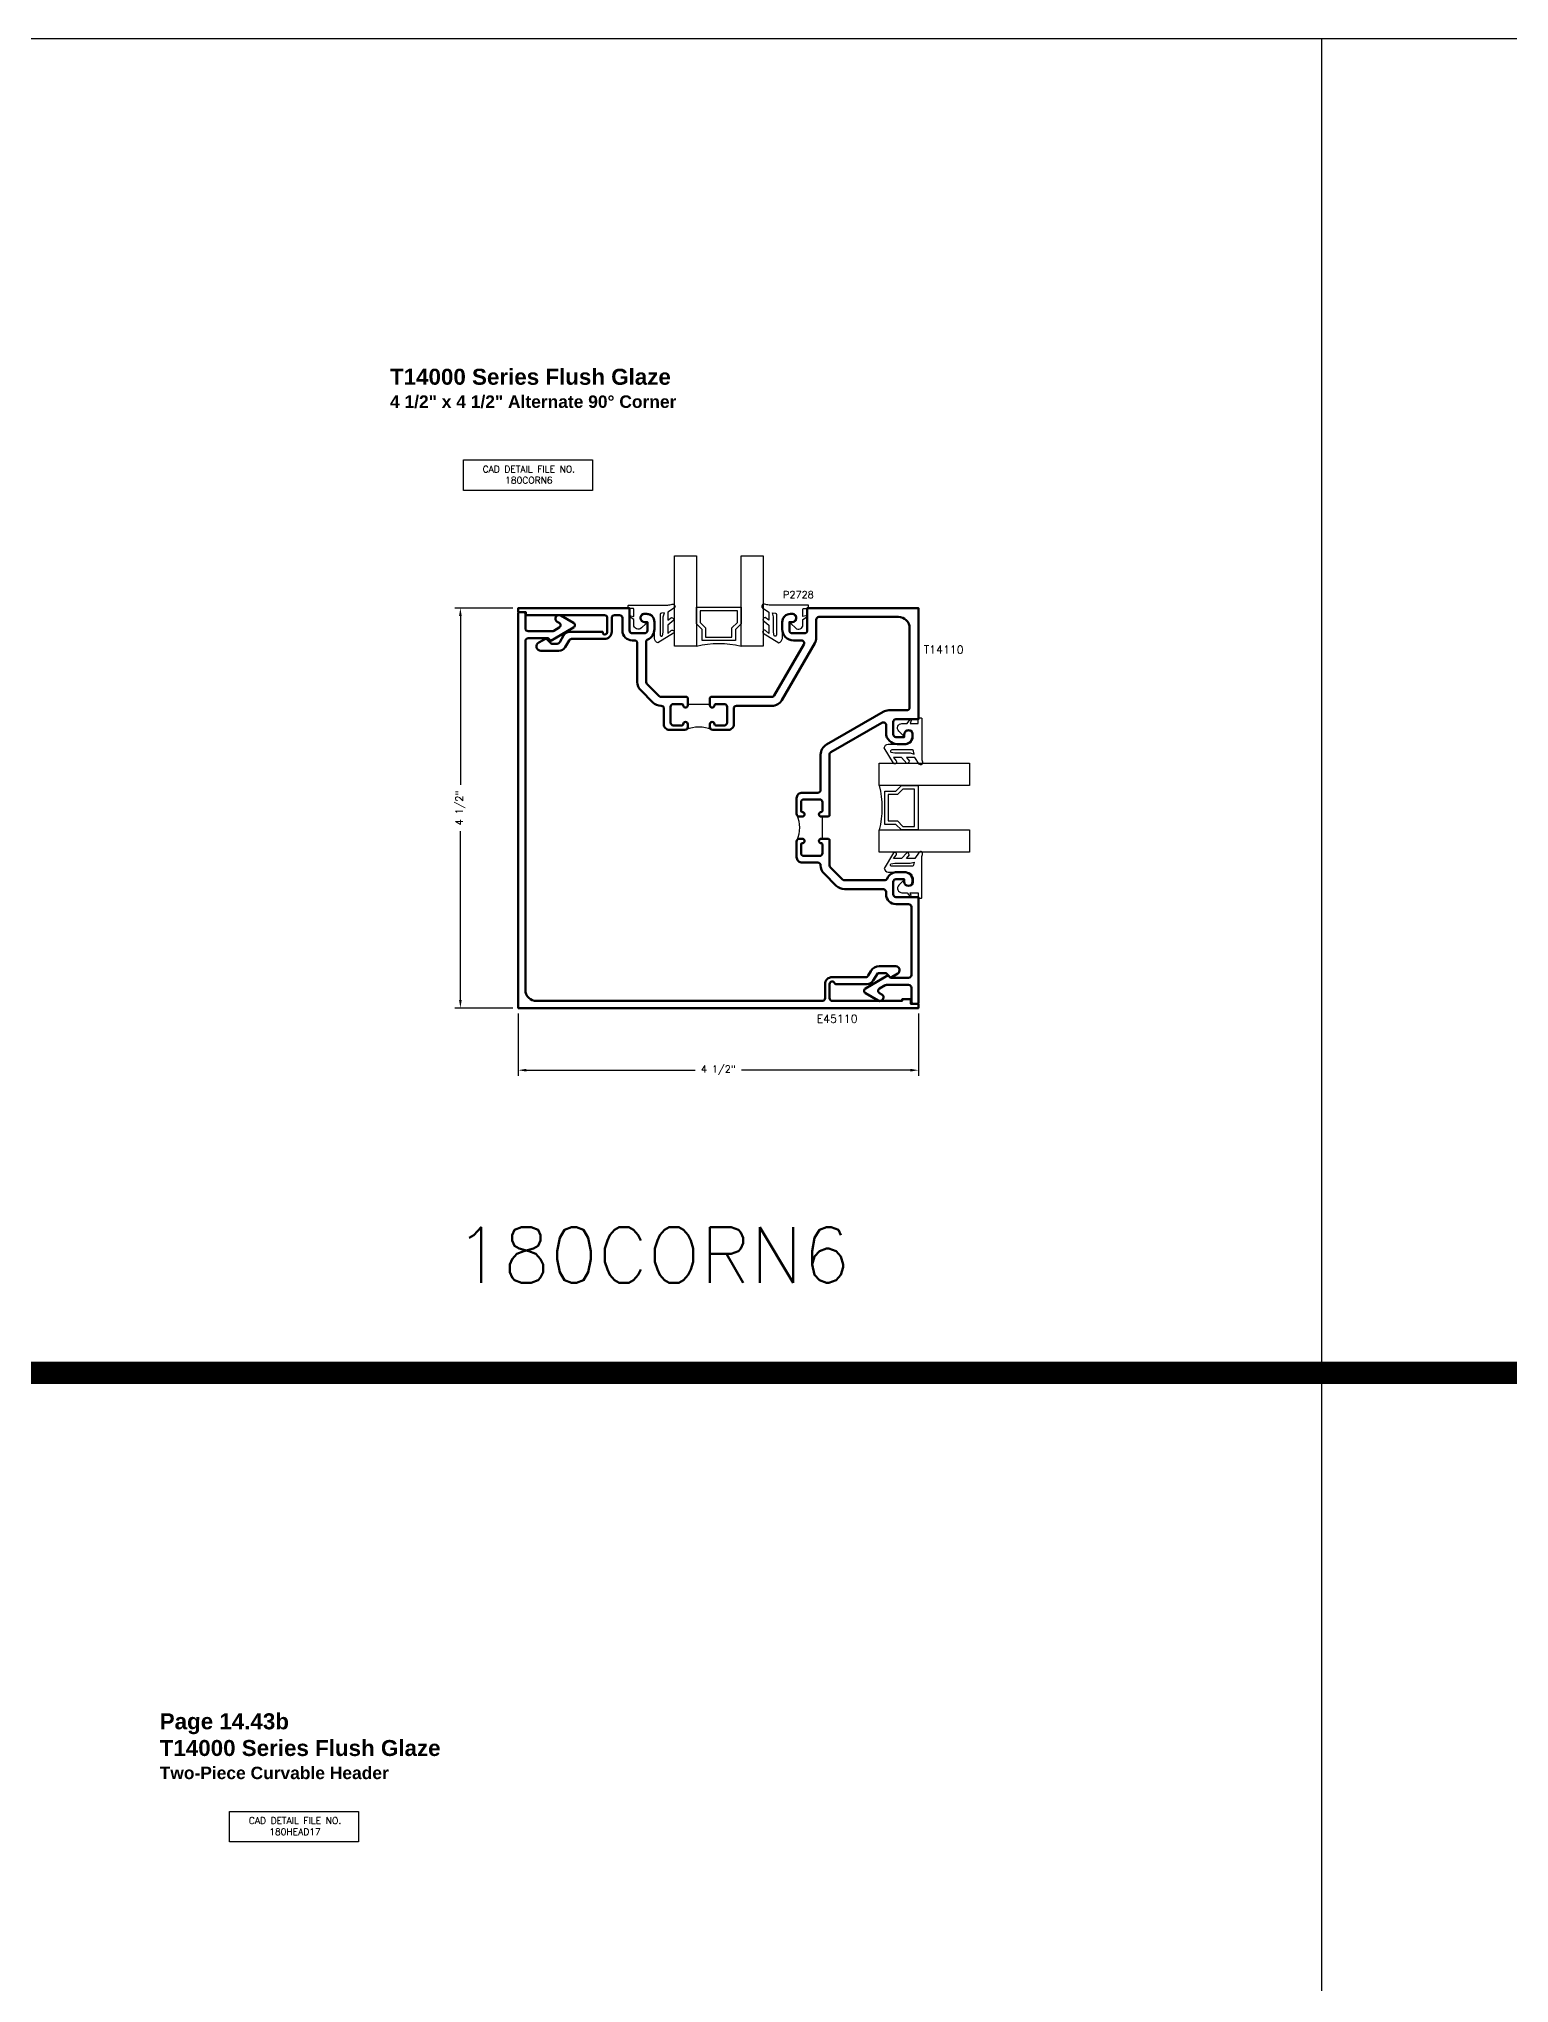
# Model space of a CAD drawing. Extents: x 0 to 139, y -15 to 75.
# Drawn here: x 62.86 to 79.39, y 53.02 to 74.88 of the extents above; entities that cross this region are included whole.
import ezdxf

# ---------------------------------------------------------------- set-up
doc = ezdxf.new("R2010")
doc.units = 0
doc.header["$MEASUREMENT"] = 0
doc.header["$PDMODE"] = 3
doc.layers.get('DEFPOINTS').update_dxf_attribs({"linetype": 'CONTINUOUS'})
for name, color, linetype in [('R-ANNO-DIMS', 3, 'CONTINUOUS'), ('R-ANNO-TEXT', 6, 'CONTINUOUS'), ('R-Det2', 2, 'CONTINUOUS'), ('R-OTLN', 1, 'CONTINUOUS'), ('R-PAT1', 5, 'CONTINUOUS'), ('TITLE', 7, 'CONTINUOUS')]:
    doc.layers.add(name, color=color, linetype=linetype)
doc.styles.get("Standard").update_dxf_attribs({"font": 'simplex'})
doc.dimstyles.new('1X', dxfattribs={"dimtxt": 0.08, "dimasz": 0.09, "dimexe": 0.0625, "dimexo": 0.0625, "dimgap": 0.062, "dimtad": 0, "dimdec": 5, "dimzin": 4, "dimdsep": 46, "dimlunit": 5, "dimtxsty": 'Standard', "dimcen": 0, "dimclrd": 256, "dimclre": 256, "dimclrt": 256, "dimadec": 0, "dimazin": 1, "dimtfac": 1, "dimtdec": 5, "dimtofl": 0, "dimtmove": 0, "dimatfit": 3, "dimfxl": 0, "dimfrac": 2, "dimtolj": 1, "dimtzin": 4, "dimarcsym": 0})

# ---------------------------------------------------------------- blocks, each defined once
blk = doc.blocks.new('*D8')
at = {"layer": 'DEFPOINTS', "color": 0}
for p in [(68.25, 63.98), (72.75, 63.98), (72.75, 63.282)]:
    blk.add_point(p, dxfattribs=at)
at = {"layer": 'R-ANNO-DIMS', "lineweight": -2}
for p, q in [((68.25, 63.918), (68.25, 63.22)), ((72.75, 63.918), (72.75, 63.22)), ((68.34, 63.282), (70.238, 63.282)), ((72.66, 63.282), (70.762, 63.282))]:
    blk.add_line(p, q, dxfattribs=at)
at = {"layer": 'R-ANNO-DIMS'}
for points in [[(68.34, 63.297), (68.34, 63.267), (68.25, 63.282)], [(72.66, 63.297), (72.66, 63.267), (72.75, 63.282)]]:
    blk.add_solid(points, dxfattribs=at)
at = {"layer": 'R-ANNO-DIMS', "insert": (70.5, 63.282), "char_height": 0.08, "attachment_point": 5}
blk.add_mtext('\\A1;4 1/2"', dxfattribs=at)
blk = doc.blocks.new('*D9')
at = {"layer": 'DEFPOINTS', "color": 0}
for p in [(67.599, 68.479), (68.25, 68.479), (68.25, 63.98)]:
    blk.add_point(p, dxfattribs=at)
at = {"layer": 'R-ANNO-DIMS', "lineweight": -2}
for p, q in [((68.188, 68.479), (67.537, 68.479)), ((67.599, 68.389), (67.599, 66.492)), ((67.599, 64.07), (67.599, 65.968)), ((68.188, 63.98), (67.537, 63.98))]:
    blk.add_line(p, q, dxfattribs=at)
at = {"layer": 'R-ANNO-DIMS'}
for points in [[(67.584, 68.389), (67.614, 68.389), (67.599, 68.479)], [(67.584, 64.07), (67.614, 64.07), (67.599, 63.98)]]:
    blk.add_solid(points, dxfattribs=at)
at = {"layer": 'R-ANNO-DIMS', "insert": (67.599, 66.23), "char_height": 0.08, "attachment_point": 5, "rotation": 90}
blk.add_mtext('\\A1;4 1/2"', dxfattribs=at)
blk = doc.blocks.new('P2728 gasket')
at = {"layer": 'R-Det2'}
blk.add_lwpolyline([(86.461, 33.362), (86.567, 33.537, 0.301952), (86.52, 33.577), (86.32, 33.577, -0.414214), (86.24, 33.657), (86.24, 33.695, -0.388879), (86.276, 33.735), (86.292, 33.736, -0.440011), (86.336, 33.696), (86.336, 33.682, 0.668179), (86.353, 33.675), (86.401, 33.724, 0.668179), (86.366, 33.809), (86.307, 33.809), (86.279, 33.849, 0.836323), (86.264, 33.842), (86.273, 33.809), (86.189, 33.809, -0.414214), (86.183, 33.815), (86.183, 33.865, 0.414214), (86.177, 33.871), (86.149, 33.871, 0.414214), (86.143, 33.865), (86.143, 33.427, -0.083245), (86.135, 33.378), (86.135, 33.378)], format="xyb", dxfattribs=at)
at = {"layer": 'R-Det2', "lineweight": 25}
blk.add_lwpolyline([(86.235, 33.499, -0.372312), (86.249, 33.512), (86.48, 33.512, -0.668179), (86.49, 33.486), (86.448, 33.478), (86.274, 33.478), (86.23, 33.465)], format="xyb", close=True, dxfattribs=at)
at = {"layer": 'R-Det2'}
for points in [[(86.174, 33.352), (86.223, 33.426), (86.314, 33.426), (86.283, 33.384)], [(86.313, 33.359), (86.371, 33.426), (86.462, 33.426), (86.431, 33.388)]]:
    blk.add_lwpolyline(points, dxfattribs=at)
at = {"layer": 'R-Det2', "ltscale": 0.1}
for centre, radius, start, end in [((86.157, 33.369), 0.0237, 157.7655, 314.5007), ((86.313, 33.388), 0.0297, 188.4603, 270), ((86.446, 33.375), 0.0199, 139.7022, 319.7022)]:
    blk.add_arc(centre, radius, start, end, dxfattribs=at)

msp = doc.modelspace()

# ---------------------------------------------------------------- linework, layer by layer
at = {"layer": 'R-ANNO-TEXT'}
for points in [[(67.6321719, 70.1437862), (69.0836518, 70.1437862), (69.0836518, 69.8017233), (67.6321719, 69.8017233)], [(65.002307, 54.9464256), (66.453787, 54.9464256), (66.453787, 54.6043627), (65.002307, 54.6043627)]]:
    msp.add_lwpolyline(points, close=True, dxfattribs=at)
at = {"layer": 'R-Det2'}
for points in [[(70.2551529, 68.0500291), (70.0051529, 68.0500292), (70.0051529, 69.0641129), (70.2551529, 69.0641129), (70.2551529, 68.4880292), (70.7551529, 68.4880292), (70.7551529, 69.0641129), (71.0051529, 69.0641129), (71.0051529, 68.0500292), (70.7551529, 68.0500292), (70.7551529, 68.4880292), (70.7551529, 68.3000292), (70.6931529, 68.2380292), (70.6931529, 68.1130292), (70.3171529, 68.1130292), (70.3171529, 68.2380292), (70.2551529, 68.3000292), (70.2551529, 68.4880292), (70.2551529, 68.0500292, -0.1233101835), (70.7551529, 68.0500292, 0.8755579354)], [(72.308419, 66.4829159), (72.3084191, 66.7329159), (73.3225028, 66.7329159), (73.3225028, 66.4829159), (72.7464191, 66.4829159), (72.7464191, 65.9829159), (73.3225028, 65.9829159), (73.3225028, 65.7329159), (72.3084191, 65.7329159), (72.3084191, 65.9829159), (72.7464191, 65.9829159), (72.5584191, 65.9829159), (72.4964191, 66.0449159), (72.3714191, 66.0449159), (72.3714191, 66.4209159), (72.4964191, 66.4209159), (72.5584191, 66.4829159), (72.7464191, 66.4829159), (72.3084191, 66.4829159, -0.1233101835), (72.3084191, 65.9829159, 0.8755579354)]]:
    msp.add_lwpolyline(points, format="xyb", dxfattribs=at)
for points in [[(70.2951529, 68.4480292), (70.2951529, 68.3165978), (70.3571529, 68.2545978), (70.3571529, 68.1530292), (70.6531529, 68.1530292), (70.6531529, 68.2545978), (70.7151529, 68.3165978), (70.7151529, 68.4480292), (70.2951529, 68.4480292)], [(72.7064191, 66.4429159), (72.5749876, 66.4429159), (72.5129876, 66.3809159), (72.4114191, 66.3809159), (72.4114191, 66.0849159), (72.5129876, 66.0849159), (72.5749876, 66.0229159), (72.7064191, 66.0229159), (72.7064191, 66.4429159)]]:
    msp.add_lwpolyline(points, dxfattribs=at)
at = {"layer": 'R-OTLN', "lineweight": 50}
for points in [[(70.1554723, 67.3839955, -0.4142135624), (70.1304723, 67.3589955, -0.4142135624), (70.1054723, 67.3839955, 0.4142135624), (70.0904723, 67.3989955), (69.9934723, 67.3989955, 0.4142135624), (69.9624723, 67.3679955), (69.9624723, 67.1899955, 0.4142135624), (69.9934723, 67.1589955), (70.0904723, 67.1589955, 0.4142135624), (70.1054723, 67.1739955, -0.4142135624), (70.1304723, 67.1989955, -0.4142135624), (70.1554723, 67.1739955), (70.1554723, 67.1399955, -0.4142135624), (70.1244723, 67.1089955), (69.9494723, 67.1089955, -0.4142135624), (69.8874723, 67.1709955), (69.8874723, 67.3479951, 0.4143510434), (69.8564578, 67.3789951), (69.8561634, 67.3789951, -0.199007324), (69.7634985, 67.4173979), (69.6266575, 67.554339, -0.1988174142), (69.5883223, 67.6469362), (69.5883223, 68.0839955, 0.4142135624), (69.5573223, 68.1149955), (69.5313223, 68.1149955, -0.4135138001), (69.4203223, 68.2259955), (69.4203223, 68.3679955, 0.4161327233), (69.3893223, 68.3989955), (69.3313223, 68.3989955, 0.4142135624), (69.3003223, 68.3679955), (69.3003223, 68.2119955, -0.4142135624), (69.2193223, 68.1309955), (68.8475407, 68.1309955, 0.2679491924), (68.8206939, 68.1154955), (68.7763225, 68.0386421, -0.2679491924), (68.7061745, 67.9981421), (68.5045767, 67.9981421, -0.7769954107), (68.480633, 68.0920363), (68.5633223, 68.1371421), (68.6223223, 68.0781421), (68.688854, 68.0781421, 0.2679491924), (68.7157008, 68.0936421), (68.7600721, 68.1704955, -0.2679491924), (68.8302202, 68.2109955), (69.2008274, 68.2109955, 1.1061101345), (69.2503223, 68.2059955), (69.2503223, 68.3679955, 0.4142133126), (69.2193223, 68.3989955), (68.3353223, 68.3989955), (68.3353223, 68.4319955), (68.2503223, 68.4319955), (68.2503223, 68.4789955), (69.5003223, 68.4789955), (69.5003223, 68.2259955, 0.4129032258), (69.5313223, 68.1949955), (69.6703223, 68.1949955, 0.4129032258), (69.7013223, 68.2259955), (69.7013223, 68.3199955), (69.6713223, 68.3199955, -0.4130434783), (69.6253223, 68.3659955), (69.6253223, 68.3669955, -0.415219065), (69.6713223, 68.4129955), (69.6883223, 68.4129955, -0.4150537634), (69.7813223, 68.3199955), (69.7813223, 68.2399955, -0.2966047338), (69.7068223, 68.1256955, 0.3003114251), (69.6883223, 68.0972955), (69.6883223, 67.6468955, 0.1981830044), (69.6974223, 67.6249955), (69.8342223, 67.4880955, 0.1957976632), (69.8562223, 67.4789955), (70.1454723, 67.4789955), (70.1554723, 67.4689955)], [(68.3303223, 68.1076115), (68.3303223, 64.1854955, 0.4142135624), (68.4553223, 64.0604955), (71.6693223, 64.0604955, 0.4142135624), (71.7003223, 64.0914955), (71.7003223, 64.2474955, -0.4142135624), (71.7813223, 64.3284955), (72.1559907, 64.3284955, 0.2679491924), (72.1863016, 64.3459955), (72.2156618, 64.396849, -0.2679491924), (72.3117906, 64.452349), (72.4949741, 64.452349, -0.7170743238), (72.5174664, 64.3678991), (72.4373223, 64.322349), (72.3873223, 64.372349), (72.2938928, 64.372349), (72.2405725, 64.2889955, -0.2679491924), (72.1704244, 64.2484955), (71.8227487, 64.2484955, -0.3178372452), (71.8086066, 64.2584955, 0.8430389971), (71.7503223, 64.2484955), (71.7503223, 64.0914955, 0.4142135624), (71.7813223, 64.0604955), (72.5653223, 64.0604955), (72.5653223, 64.0804955), (72.6653223, 64.0804955), (72.6653223, 64.0274955), (72.7503223, 64.0274955), (72.7503223, 63.9804955), (68.2503223, 63.9804955), (68.2503223, 68.4170955, -0.4400105309), (68.2666296, 68.4320385), (68.3166296, 68.427664, -0.3888787319), (68.3303223, 68.4127211), (68.3303223, 68.2496117, 0.4142135624), (68.3613223, 68.2186117), (68.6330774, 68.2186117, 0.1316524976), (68.6485774, 68.2227649), (68.710195, 68.2583399, 0.5773502692), (68.710195, 68.3120335), (68.6869429, 68.3254581, -0.4142135624), (68.6723019, 68.3800991, -0.4142135624), (68.7269429, 68.3947402), (68.870195, 68.3120335, -0.5773502692), (68.870195, 68.2583399), (68.6143223, 68.1106117), (68.5863223, 68.1386117), (68.3613223, 68.1386117, 0.4142135624), (68.3303223, 68.1076117, 0.0000019034)], [(71.7403223, 66.1341455), (71.6553223, 66.1341455, -0.4142135624), (71.6303223, 66.1591455, -0.4142135624), (71.6553223, 66.1841455, 0.4142135624), (71.6703223, 66.1991455), (71.6703223, 66.2961455, 0.4142135624), (71.6393223, 66.3271455), (71.4613223, 66.3271455, 0.4142135624), (71.4303223, 66.2961455), (71.4303223, 66.1991455, 0.4142135624), (71.4453223, 66.1841455, -0.4142135624), (71.4703223, 66.1591455, -0.4142135624), (71.4453223, 66.1341455), (71.4113223, 66.1341455, -0.4142135624), (71.3803223, 66.1651455), (71.3803223, 66.3401455, -0.4142135624), (71.4423223, 66.4021455), (71.6193223, 66.4021455, 0.4142135624), (71.6503223, 66.4331455), (71.6503223, 66.8307487, -0.2679488614), (71.7158222, 66.944198), (72.3535348, 67.3123826, -0.1316528118), (72.4155349, 67.3289955), (72.6193223, 67.3289955, 0.4142135624), (72.6503223, 67.3599955), (72.6503223, 68.2539955, 0.4142135624), (72.5253223, 68.3789955), (71.6313223, 68.3789955, 0.4142135624), (71.6003223, 68.3479955), (71.6003223, 68.1443814, -0.1316528118), (71.5837094, 68.0823812), (71.2153217, 67.4443174, -0.2664416272), (71.1023793, 67.3789962), (70.7047223, 67.3789955, 0.4142135624), (70.6734723, 67.3477455), (70.6734723, 67.1709955, -0.4142135624), (70.6114723, 67.1089955), (70.4364723, 67.1089955, -0.4142135624), (70.4054723, 67.1399955), (70.4054723, 67.1739955, -0.4142135624), (70.4304723, 67.1989955, -0.4142135624), (70.4554723, 67.1739955, 0.4142135624), (70.4704723, 67.1589955), (70.5674723, 67.1589955, 0.4142135624), (70.5984723, 67.1899955), (70.5984723, 67.3679955, 0.4142135624), (70.5674723, 67.3989955), (70.4704723, 67.3989955, 0.4142135624), (70.4554723, 67.3839955, -0.4142135624), (70.4304723, 67.3589955, -0.4142135624), (70.4054723, 67.3839955), (70.4054723, 67.4689955), (70.4154723, 67.4789955), (71.1020223, 67.4789955, 0.2664416272), (71.1288223, 67.4944955), (71.4602223, 68.0684955, 0.5768466291), (71.4334223, 68.1149955), (71.3443223, 68.1149955, -0.413600226), (71.2193223, 68.2399955), (71.2193223, 68.3199955, -0.4139789032), (71.3123223, 68.4129955), (71.3293223, 68.4129955, -0.415219065), (71.3753223, 68.3669955), (71.3753223, 68.3659955, -0.4130434783), (71.3293223, 68.3199955), (71.2993223, 68.3199955), (71.2993223, 68.2259955, 0.4129032258), (71.3303223, 68.1949955), (71.4693223, 68.1949955, 0.4129032258), (71.5003223, 68.2259955), (71.5003223, 68.4789955), (72.7503223, 68.4789955), (72.7503223, 67.2289955), (72.4973223, 67.2289955, 0.4161327233), (72.4663223, 67.1979955), (72.4663223, 67.0589955, 0.4129032258), (72.4973223, 67.0279955), (72.5913223, 67.0279955), (72.5913223, 67.0579955, -0.415219065), (72.6373223, 67.1039955), (72.6383223, 67.1039955, -0.415219065), (72.6843223, 67.0579955), (72.6843223, 67.0409955, -0.4139789032), (72.5913223, 66.9479955), (72.5113223, 66.9479955, -0.413600226), (72.3863223, 67.0729955), (72.3863223, 67.1620955, 0.5779217384), (72.3398223, 67.1889955), (71.7658223, 66.8575955, 0.2640840109), (71.7503223, 66.8306955), (71.7503223, 66.1441455)], [(71.7403223, 65.8841455), (71.7503223, 65.8741455), (71.7503223, 65.5848955, 0.1981830044), (71.7594223, 65.5629955), (71.8962223, 65.4260955, 0.1957976632), (71.9182223, 65.4169955), (72.3686223, 65.4169955, 0.292145793), (72.3970223, 65.4354955, -0.2978329569), (72.5113223, 65.5099955), (72.5913223, 65.5099955, -0.4150537634), (72.6843223, 65.4169955), (72.6843223, 65.3999955, -0.4130434783), (72.6383223, 65.3539955), (72.6373223, 65.3539955, -0.4130434783), (72.5913223, 65.3999955), (72.5913223, 65.4299955), (72.4973223, 65.4299955, 0.4161327233), (72.4663223, 65.3989955), (72.4663223, 65.2599955, 0.4129032258), (72.4973223, 65.2289955), (72.7503223, 65.2289955), (72.7503223, 64.0423955, -0.4420112121), (72.7340223, 64.0274955), (72.6840223, 64.0317955, -0.3798008348), (72.6703223, 64.0467955), (72.6703223, 64.2098955, 0.4129032258), (72.6393223, 64.2408955), (72.3906223, 64.2408955, 0.1316181756), (72.3751223, 64.2366955), (72.3134223, 64.2011955, 0.5772826933), (72.3134223, 64.1474955), (72.3367223, 64.1339955, -0.4146385196), (72.3513223, 64.0793955, -0.4137220491), (72.2967223, 64.0647955), (72.1534223, 64.1474955, -0.5772826933), (72.1534223, 64.2011955), (72.4093223, 64.3488955), (72.4373223, 64.3208955), (72.6393223, 64.3208955, 0.4129032258), (72.6703223, 64.3518955), (72.6703223, 65.1179955, 0.4161327233), (72.6393223, 65.1489955), (72.4973223, 65.1489955, -0.4135138001), (72.3863223, 65.2599955), (72.3863223, 65.2859955, 0.4142135624), (72.3553223, 65.3169955), (71.9181629, 65.3169955, -0.1990073244), (71.8254981, 65.3553984), (71.6886915, 65.492305, -0.1991135526), (71.6503223, 65.5851127, 0.4145236309), (71.6193223, 65.6161455), (71.4423223, 65.6161455, -0.4142135624), (71.3803223, 65.6781455), (71.3803223, 65.8531455, -0.4142135624), (71.4113223, 65.8841455), (71.4453223, 65.8841455, -0.4142135624), (71.4703223, 65.8591455, -0.4142135624), (71.4453223, 65.8341455, 0.4142135624), (71.4303223, 65.8191455), (71.4303223, 65.7221455, 0.4142135624), (71.4613223, 65.6911455), (71.6393223, 65.6911455, 0.4142135624), (71.6703223, 65.7221455), (71.6703223, 65.8191455, 0.4142135624), (71.6553223, 65.8341455, -0.4142135624), (71.6303223, 65.8591455, -0.4142135624), (71.6553223, 65.8841455)]]:
    msp.add_lwpolyline(points, format="xyb", close=True, dxfattribs=at)
at = {"layer": 'R-PAT1'}
for points in [[(69.9934723, 67.3989955), (70.0904723, 67.3989955, -0.4142135624), (70.1054723, 67.3839955, 0.4142135624), (70.1304723, 67.3589955, 0.4142135624), (70.1554723, 67.3839955, -0.4142135624), (70.1704723, 67.3989955), (70.3904723, 67.3989955, -0.4142135624), (70.4054723, 67.3839955, 0.4142135624), (70.4304723, 67.3589955, 0.4142135624), (70.4554723, 67.3839955, -0.4142135624), (70.4704723, 67.3989955), (70.5674723, 67.3989955, -0.4142135624), (70.5984723, 67.3679955), (70.5984723, 67.1899955, -0.4142135624), (70.5674723, 67.1589955), (70.4704723, 67.1589955, -0.4142135624), (70.4554723, 67.1739955, 0.4142135624), (70.4304723, 67.1989955, 0.4142135624), (70.4054723, 67.1739955), (70.4054723, 67.1399955, 0.3026074371), (70.4245316, 67.1113875, 0.2003205128), (70.136413, 67.1113875, 0.3026074371), (70.1554723, 67.1399955), (70.1554723, 67.1739955, 0.4142135624), (70.1304723, 67.1989955, 0.4142135624), (70.1054723, 67.1739955, -0.4142135624), (70.0904723, 67.1589955), (69.9934723, 67.1589955, -0.4142135624), (69.9624723, 67.1899955), (69.9624723, 67.3679955, -0.4142135624)], [(71.6703223, 65.7221455), (71.6703223, 65.8191455, 0.4142135624), (71.6553223, 65.8341455, -0.4142135624), (71.6303223, 65.8591455, -0.4142135624), (71.6553223, 65.8841455, 0.4142135624), (71.6703223, 65.8991455), (71.6703223, 66.1191455, 0.4142135624), (71.6553223, 66.1341455, -0.4142135624), (71.6303223, 66.1591455, -0.4142135624), (71.6553223, 66.1841455, 0.4142135624), (71.6703223, 66.1991455), (71.6703223, 66.2961455, 0.4142135624), (71.6393223, 66.3271455), (71.4613223, 66.3271455, 0.4142135624), (71.4303223, 66.2961455), (71.4303223, 66.1991455, 0.4142135624), (71.4453223, 66.1841455, -0.4142135624), (71.4703223, 66.1591455, -0.4142135624), (71.4453223, 66.1341455), (71.4113223, 66.1341455, -0.3026074371), (71.3827143, 66.1532048, -0.2003205128), (71.3827143, 65.8650862, -0.3026074371), (71.4113223, 65.8841455), (71.4453223, 65.8841455, -0.4142135624), (71.4703223, 65.8591455, -0.4142135624), (71.4453223, 65.8341455, 0.4142135624), (71.4303223, 65.8191455), (71.4303223, 65.7221455, 0.4142135624), (71.4613223, 65.6911455), (71.6393223, 65.6911455, 0.4142135624)]]:
    msp.add_lwpolyline(points, format="xyb", close=True, dxfattribs=at)
at = {"layer": 'TITLE'}
for p, q in [((133.9080005, 74.8789502), (5.25, 74.8789502)), ((77.2822225, 74.8789502), (77.2822225, -0.1210498))]:
    msp.add_line(p, q, dxfattribs=at)
at = {"layer": 'TITLE', "const_width": 0.25}
msp.add_lwpolyline([(0.25, 59.8789502), (138.9080005, 59.8789502)], dxfattribs=at)

# ---------------------------------------------------------------- block references
at = {"layer": 'R-Det2', "xscale": -1, "rotation": 90}
msp.add_blockref('P2728 gasket', (103.3579878, 154.6557212), dxfattribs=at)
at = {"layer": 'R-Det2'}
for p, rotation in [((37.6426568, 154.6557212), 270), ((158.9307522, 99.0866611), 180)]:
    msp.add_blockref('P2728 gasket', p, dxfattribs=dict(at, rotation=rotation))
at = {"layer": 'R-Det2', "xscale": -1}
msp.add_blockref('P2728 gasket', (158.9307522, 33.37133), dxfattribs=at)

# ---------------------------------------------------------------- texts
at = {"layer": 'R-ANNO-TEXT', "char_height": 0.075, "width": 1.875, "attachment_point": 2}
for s, insert in [('CAD DETAIL FILE NO.\\P180CORN6', (68.3688541, 70.0782034)), ('CAD DETAIL FILE NO.\\P180HEAD17', (65.7389893, 54.8808428))]:
    msp.add_mtext(s, dxfattribs=dict(at, insert=insert))
at = {"layer": 'R-ANNO-TEXT', "attachment_point": 4}
for s, insert, char_height in [('P2728', (71.2272156, 68.6297829), 0.08), ('\\A1;T14110', (72.8095848, 68.0108996), 0.09), ('\\A1;E45110', (71.6057323, 63.8605946), 0.09)]:
    msp.add_mtext(s, dxfattribs=dict(at, insert=insert, char_height=char_height))
at = {"layer": 'TITLE'}
msp.add_text('180CORN6', height=0.625, dxfattribs=at).set_placement((67.5373447, 60.8900479))
at = {"layer": 'TITLE', "char_height": 0.18, "width": 7.44, "attachment_point": 1}
for s, insert in [('{\\fArial|b1|i0|c0|p34;\\PT14000 Series Flush Glaze\\P\\H0.7778x;4 1/2" x 4 1/2" Alternate 90° Corner}', (66.8073651, 71.4695441, 6.2106922)), ('{\\fArial|b1|i0|c0|p34;Page 14.43b\\PT14000 Series Flush Glaze\\P\\H0.7778x;Two-Piece Curvable Header }', (64.2179156, 56.0500883, 6.2106922))]:
    msp.add_mtext(s, dxfattribs=dict(at, insert=insert))

# ---------------------------------------------------------------- dimensions: what is measured, and where the dimension line sits
at = {"layer": 'R-ANNO-DIMS'}
dim = msp.add_linear_dim(base=(67.5992674, 68.4789955), p1=(68.2503223, 63.9804955), p2=(68.2503223, 68.4789955), angle=90, dimstyle='1X', override={"dimpost": '"'}, dxfattribs=at)
dim.commit()
dim.dimension.update_dxf_attribs({"geometry": '*D9', "text_midpoint": (67.5992674, 66.2297455)})
dim = msp.add_linear_dim(base=(72.7503223, 63.2824984), p1=(68.2503223, 63.9804955), p2=(72.7503223, 63.9804955), dimstyle='1X', override={"dimpost": '"'}, dxfattribs=at)
dim.commit()
dim.dimension.update_dxf_attribs({"geometry": '*D8', "text_midpoint": (70.5003223, 63.2824984)})

doc.saveas('drawing.dxf')
